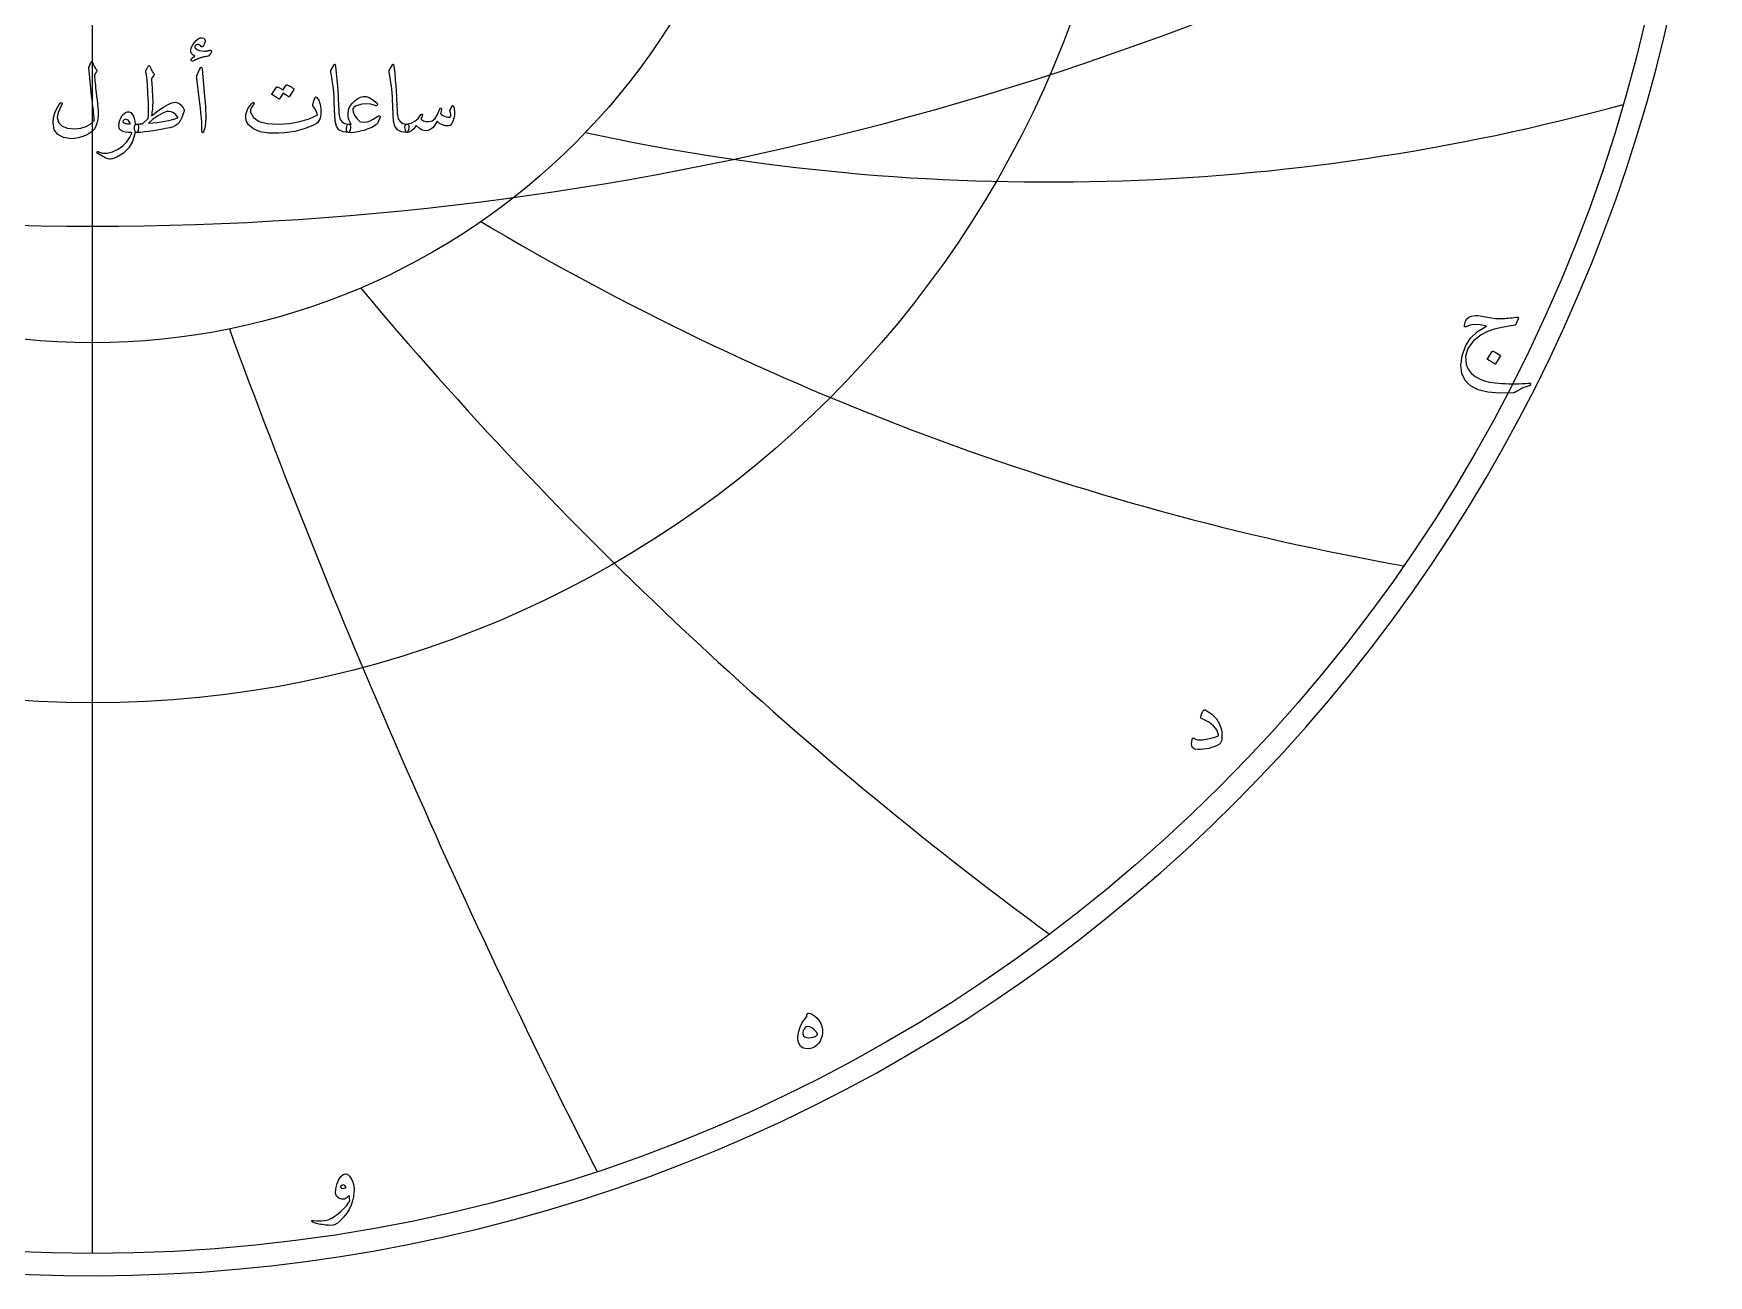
# Model space of a CAD drawing. Header units: millimetres. Extents: x -54 to 54, y -54 to 55.
# Drawn here: x -2 to 53.8, y -53.8 to -12.5 of the extents above; entities that cross this region are included whole.
import ezdxf

# ---------------------------------------------------------------- set-up
doc = ezdxf.new("R2010")
doc.units = ezdxf.units.MM
for name, color, linetype in [('CUT_OUTER', 1, 'Continuous'), ('ENGRAVE', 7, 'Continuous'), ('ENGRAVE_FINE', 8, 'Continuous'), ('TEXT', 5, 'Continuous')]:
    doc.layers.add(name, color=color, linetype=linetype)

msp = doc.modelspace()

# ---------------------------------------------------------------- linework, layer by layer
at = {"layer": 'CUT_OUTER'}
msp.add_arc((-0.0002, -0.0001), 53.835, 132.53879, 87.80148, dxfattribs=at)
at = {"layer": 'ENGRAVE'}
for points in [[(0, -53.1), (0, 53.1)], [(0, -53.1), (0, -22.7527)]]:
    msp.add_lwpolyline(points, dxfattribs=at)
for radius in [53.1, 34.7587, 22.7527]:
    msp.add_circle((0, 0), radius, dxfattribs=at)
for centre, radius, start, end in [((31.8033, 55.085), 72.4843, 257.748266, 285.350766), ((59.715, 59.715), 91.3232, 239.187147, 259.889022), ((109.3719, 63.1459), 130.9877, 219.929865, 233.731116), ((243.5347, 65.2549), 254.5104, 200.119644, 207.020269)]:
    msp.add_arc(centre, radius, start, end, dxfattribs=at)
at = {"layer": 'ENGRAVE_FINE'}
msp.add_arc((0, 84.3344), 103.2068, 239.147014, 300.852986, dxfattribs=at)
at = {"layer": 'TEXT'}
for points in [[(3.8485, -13.2053), (3.8075, -13.2129), (3.7696, -13.2202), (3.7345, -13.227), (3.7024, -13.2335), (3.6735, -13.2398), (3.6479, -13.2461), (3.6256, -13.2524), (3.6067, -13.2586), (3.5874, -13.2658), (3.5643, -13.2747), (3.5372, -13.2854), (3.5062, -13.2979), (3.4712, -13.3123), (3.4324, -13.3289), (3.3896, -13.3477), (3.3429, -13.3686), (3.3238, -13.3748), (3.3075, -13.3748), (3.294, -13.3686), (3.2832, -13.356), (3.2767, -13.3252), (3.295, -13.2893), (3.338, -13.2482), (3.4057, -13.2021), (3.3539, -13.1727), (3.3146, -13.1409), (3.2879, -13.1067), (3.2738, -13.0702), (3.271, -13.0013), (3.2879, -12.9266), (3.3244, -12.8459), (3.3806, -12.7593), (3.4475, -12.6818), (3.5164, -12.6282), (3.5872, -12.5986), (3.66, -12.5929), (3.7007, -12.6031), (3.7283, -12.6243), (3.7431, -12.6565), (3.7448, -12.6997), (3.7378, -12.7464), (3.726, -12.7892), (3.7095, -12.828), (3.6883, -12.863), (3.6671, -12.8875), (3.6475, -12.8983), (3.6294, -12.8954), (3.6129, -12.8787), (3.5941, -12.8537), (3.5721, -12.8355), (3.547, -12.8239), (3.5187, -12.819), (3.4891, -12.819), (3.463, -12.8253), (3.4404, -12.8378), (3.4214, -12.8567), (3.4074, -12.8795), (3.4033, -12.9007), (3.409, -12.9203), (3.4245, -12.9383), (3.4826, -12.9813), (3.5533, -13.0129), (3.6365, -13.0331), (3.7323, -13.042), (3.7406, -13.0417), (3.7499, -13.0408), (3.7602, -13.0393), (3.7715, -13.0373), (3.7838, -13.0348), (3.797, -13.0322), (3.8113, -13.0293), (3.8265, -13.0263), (3.843, -13.0232), (3.8579, -13.0204), (3.8712, -13.0177), (3.883, -13.0153), (3.8934, -13.0132), (3.9026, -13.0117), (3.9107, -13.0109), (3.9176, -13.0106), (3.9305, -13.0119), (3.9411, -13.0161), (3.9493, -13.0229), (3.9552, -13.0325), (3.959, -13.0418), (3.9607, -13.0506), (3.9605, -13.059), (3.9584, -13.0671), (3.928, -13.124), (3.8995, -13.166), (3.873, -13.1931), (3.8485, -13.2053)], [(-0.0581, -13.4188), (-0.0526, -13.4092), (-0.0455, -13.4023), (-0.0369, -13.3982), (-0.0267, -13.3968), (-0.0165, -13.3986), (-0.0079, -13.4039), (-0.0008, -13.4127), (0.0047, -13.4251), (0.034, -13.4971), (0.0652, -13.5593), (0.0983, -13.6117), (0.1335, -13.6543), (0.1439, -13.6696), (0.1468, -13.6873), (0.1423, -13.7073), (0.1303, -13.7297), (0.1227, -13.7405), (0.1154, -13.7509), (0.1085, -13.7609), (0.1021, -13.7705), (0.096, -13.7795), (0.0903, -13.7878), (0.085, -13.7953), (0.0801, -13.8019), (0.0718, -13.8141), (0.0659, -13.8286), (0.0624, -13.8455), (0.0612, -13.8647), (0.065, -13.919), (0.0699, -13.9782), (0.076, -14.0423), (0.0832, -14.1112), (0.0915, -14.1851), (0.1005, -14.2639), (0.1103, -14.3477), (0.1209, -14.4363), (0.1328, -14.5247), (0.1433, -14.6078), (0.1524, -14.6856), (0.1602, -14.7582), (0.1667, -14.8256), (0.1723, -14.8881), (0.1769, -14.9457), (0.1806, -14.9984), (0.1847, -15.1544), (0.1719, -15.3022), (0.1423, -15.4418), (0.0958, -15.5731), (0.0504, -15.6502), (-0.0196, -15.7214), (-0.1144, -15.7868), (-0.234, -15.8463), (-0.3635, -15.8955), (-0.4852, -15.9303), (-0.599, -15.9505), (-0.705, -15.9562), (-0.9704, -15.9197), (-1.1603, -15.8196), (-1.275, -15.6559), (-1.3142, -15.4286), (-1.3005, -15.2592), (-1.2561, -15.0934), (-1.1812, -14.9311), (-1.0756, -14.7723), (-1.0675, -14.7631), (-1.0591, -14.7574), (-1.0502, -14.7552), (-1.041, -14.7566), (-1.0312, -14.7603), (-1.0237, -14.7652), (-1.0186, -14.7713), (-1.0159, -14.7786), (-1.0139, -14.7894), (-1.0143, -14.7998), (-1.0171, -14.8098), (-1.0222, -14.8194), (-1.0942, -14.9597), (-1.1439, -15.0792), (-1.1711, -15.178), (-1.1761, -15.2559), (-1.1236, -15.4237), (-1.0104, -15.5409), (-0.8363, -15.6074), (-0.6014, -15.6233), (-0.3896, -15.6003), (-0.2096, -15.5472), (-0.0614, -15.4637), (0.055, -15.3501), (0.0525, -15.2952), (0.0483, -15.2312), (0.0423, -15.1579), (0.0345, -15.0753), (0.0248, -14.9834), (0.013, -14.8818), (-0.0011, -14.7706), (-0.0173, -14.6498), (-0.0326, -14.5252), (-0.0471, -14.4025), (-0.0608, -14.2818), (-0.0738, -14.1631), (-0.0858, -14.0463), (-0.0966, -13.9315), (-0.1062, -13.8186), (-0.1146, -13.7077), (-0.1272, -13.6009), (-0.1266, -13.5888), (-0.1248, -13.5774), (-0.1219, -13.5668), (-0.1178, -13.557)], [(1.8575, -13.5319), (1.865, -13.5238), (1.8716, -13.5185), (1.8775, -13.516), (1.8826, -13.5162), (1.8887, -13.5189), (1.8944, -13.524), (1.8997, -13.5315), (1.9046, -13.5413), (1.9245, -13.5837), (1.9435, -13.6229), (1.9614, -13.659), (1.9784, -13.692), (1.9946, -13.7215), (2.0102, -13.747), (2.0252, -13.7686), (2.0396, -13.7862), (2.0502, -13.8007), (2.0538, -13.8161), (2.0502, -13.8321), (2.0396, -13.849), (1.9768, -13.9275), (1.9688, -13.9411), (1.9635, -13.9566), (1.9609, -13.9741), (1.9611, -13.9935), (1.9713, -14.1417), (1.98, -14.2722), (1.987, -14.385), (1.9925, -14.4802), (1.9967, -14.558), (1.9996, -14.6184), (2.0014, -14.6616), (2.002, -14.6875), (2.0013, -14.764), (1.9992, -14.8367), (1.9958, -14.9054), (1.991, -14.9701), (1.985, -15.031), (1.978, -15.0879), (1.9701, -15.1409), (1.9611, -15.1899), (2.1745, -15.0266), (2.3592, -14.901), (2.5152, -14.8131), (2.6426, -14.7629), (2.6993, -14.7495), (2.7501, -14.744), (2.7951, -14.7464), (2.8341, -14.7566), (2.8893, -14.7852), (2.9417, -14.8304), (2.9914, -14.892), (3.0383, -14.9701), (3.0455, -14.9888), (3.0485, -15.0102), (3.0471, -15.0343), (3.0414, -15.0612), (3.0102, -15.1578), (2.9731, -15.2496), (2.9301, -15.3368), (2.8812, -15.4192), (2.8337, -15.4722), (2.7666, -15.5181), (2.6799, -15.557), (2.5735, -15.5888), (2.4311, -15.6203), (2.2897, -15.6488), (2.1493, -15.6744), (2.0098, -15.6971), (1.8715, -15.7166), (1.7346, -15.7328), (1.5991, -15.7457), (1.465, -15.7552), (1.4498, -15.7509), (1.4359, -15.7379), (1.4232, -15.7163), (1.4116, -15.6861), (1.4014, -15.649), (1.3959, -15.6131), (1.3951, -15.5784), (1.399, -15.5448), (1.4078, -15.5156), (1.4218, -15.4938), (1.4408, -15.4794), (1.465, -15.4726), (1.4971, -15.4708), (1.5274, -15.4686), (1.5559, -15.4661), (1.5827, -15.4632), (1.6077, -15.4602), (1.631, -15.4577), (1.6525, -15.4555), (1.6722, -15.4537), (1.8481, -15.2842), (1.8496, -15.2768), (1.8512, -15.2673), (1.8528, -15.2556), (1.8544, -15.2418), (1.8559, -15.2258), (1.8575, -15.2076), (1.8591, -15.1873), (1.8606, -15.1648), (1.862, -15.1404), (1.863, -15.1142), (1.8636, -15.0862), (1.8638, -15.0565), (1.8638, -15.0252), (1.8638, -14.9925), (1.8638, -14.9584), (1.8638, -14.923), (1.8634, -14.883), (1.8622, -14.8351), (1.8602, -14.7793), (1.8575, -14.7158), (1.854, -14.6447), (1.8496, -14.5666), (1.8445, -14.4814), (1.8387, -14.3892), (1.8251, -14.1845), (1.8128, -14.0225), (1.8016, -13.9034), (1.7916, -13.827), (1.7835, -13.778), (1.7782, -13.7407), (1.7757, -13.7152), (1.7759, -13.7014), (1.7854, -13.6755), (1.7951, -13.6512), (1.805, -13.6284), (1.8151, -13.6072), (1.8254, -13.5872), (1.8359, -13.568), (1.8466, -13.5495), (1.8575, -13.5319)], [(3.5627, -13.6512), (3.5927, -13.5931), (3.6169, -13.5727), (3.6351, -13.59), (3.6475, -13.6449), (3.7197, -14.4143), (3.7627, -14.8865), (3.7723, -15.2637), (3.7486, -15.546), (3.6914, -15.7332), (3.681, -15.7485), (3.6718, -15.7568), (3.6638, -15.758), (3.6569, -15.7521), (3.6514, -15.7428), (3.6475, -15.7309), (3.6451, -15.7161), (3.6443, -15.6987), (3.6443, -15.5627), (3.6381, -15.4184), (3.6255, -15.2659), (3.6067, -15.1052), (3.6025, -15.0632), (3.5902, -14.9497), (3.5696, -14.7648), (3.5407, -14.5085), (3.4716, -13.9401), (3.4701, -13.9099), (3.4716, -13.882), (3.4763, -13.8565), (3.4842, -13.8333)], [(8.0471, -13.4942), (8.0532, -13.4848), (8.0589, -13.4785), (8.0642, -13.4753), (8.0691, -13.4753), (8.0765, -13.4795), (8.0832, -13.4918), (8.0891, -13.5124), (8.0942, -13.5413), (8.1201, -13.7758), (8.1413, -13.9927), (8.1578, -14.1919), (8.1695, -14.3735), (8.1771, -14.5287), (8.1841, -14.6679), (8.1905, -14.7909), (8.1962, -14.8979), (8.2012, -14.9888), (8.2053, -15.0635), (8.2083, -15.1222), (8.2104, -15.1648), (8.2382, -15.2924), (8.2999, -15.3862), (8.3953, -15.4463), (8.5244, -15.4726), (8.5603, -15.482), (8.5833, -15.504), (8.5933, -15.5385), (8.5904, -15.5856), (8.5756, -15.6598), (8.5597, -15.7128), (8.5427, -15.7446), (8.5244, -15.7552), (8.3427, -15.7313), (8.2088, -15.6594), (8.1228, -15.5397), (8.0848, -15.3721), (8.0788, -15.2919), (8.0734, -15.2115), (8.0686, -15.131), (8.0643, -15.0502), (8.0605, -14.9692), (8.0569, -14.8881), (8.0535, -14.8067), (8.0502, -14.7252), (8.0443, -14.5696), (8.0361, -14.4296), (8.0255, -14.3051), (8.0125, -14.196), (7.9972, -14.0913), (7.9796, -13.9797), (7.9595, -13.8613), (7.9372, -13.736), (7.9342, -13.7134), (7.9348, -13.6928), (7.9389, -13.6742), (7.9466, -13.6575)], [(9.9909, -13.4942), (9.997, -13.4848), (10.0027, -13.4785), (10.008, -13.4753), (10.0129, -13.4753), (10.0204, -13.4795), (10.027, -13.4918), (10.0329, -13.5124), (10.038, -13.5413), (10.0639, -13.7758), (10.0851, -13.9927), (10.1016, -14.1919), (10.1134, -14.3735), (10.121, -14.5287), (10.1279, -14.6679), (10.1343, -14.7909), (10.1401, -14.8979), (10.1451, -14.9888), (10.1491, -15.0635), (10.1522, -15.1222), (10.1542, -15.1648), (10.1821, -15.2924), (10.2437, -15.3862), (10.3391, -15.4463), (10.4683, -15.4726), (10.5042, -15.482), (10.5271, -15.504), (10.5372, -15.5385), (10.5342, -15.5856), (10.5195, -15.6598), (10.5036, -15.7128), (10.4865, -15.7446), (10.4683, -15.7552), (10.2865, -15.7313), (10.1527, -15.6594), (10.0667, -15.5397), (10.0286, -15.3721), (10.0226, -15.2919), (10.0172, -15.2115), (10.0124, -15.131), (10.0082, -15.0502), (10.0044, -14.9692), (10.0007, -14.8881), (9.9973, -14.8067), (9.9941, -14.7252), (9.9882, -14.5696), (9.9799, -14.4296), (9.9693, -14.3051), (9.9564, -14.196), (9.9411, -14.0913), (9.9234, -13.9797), (9.9034, -13.8613), (9.881, -13.736), (9.8781, -13.7134), (9.8787, -13.6928), (9.8828, -13.6742), (9.8904, -13.6575)], [(6.4518, -14.1693), (6.4557, -14.1654), (6.4612, -14.1631), (6.4683, -14.1623), (6.4769, -14.1631), (6.5078, -14.1746), (6.5378, -14.1874), (6.5667, -14.2013), (6.5947, -14.2164), (6.6219, -14.2329), (6.6485, -14.251), (6.6745, -14.2706), (6.6999, -14.2918), (6.7048, -14.2983), (6.7069, -14.3052), (6.7064, -14.3124), (6.703, -14.3201), (6.5523, -14.5587), (6.5482, -14.5619), (6.5421, -14.5619), (6.534, -14.5587), (6.524, -14.5525), (6.5172, -14.5467), (6.506, -14.5387), (6.4905, -14.5286), (6.4706, -14.5163), (6.4463, -14.5017), (6.4172, -14.4846), (6.3835, -14.4648), (6.345, -14.4425), (6.2257, -14.6278), (6.2202, -14.6335), (6.2131, -14.6349), (6.2045, -14.6319), (6.1943, -14.6247), (6.1855, -14.6184), (6.1715, -14.609), (6.1525, -14.5964), (6.1283, -14.5807), (6.0987, -14.5619), (6.0632, -14.5399), (6.0218, -14.5148), (5.9745, -14.4865), (5.9696, -14.4818), (5.9674, -14.4771), (5.968, -14.4724), (5.9713, -14.4677), (6.1252, -14.2384), (6.1291, -14.2345), (6.1346, -14.2321), (6.1417, -14.2314), (6.1503, -14.2321), (6.1766, -14.2407), (6.2021, -14.2506), (6.2269, -14.2619), (6.2508, -14.2745), (6.274, -14.2884), (6.2963, -14.3032), (6.3179, -14.319), (6.3387, -14.3358)], [(1.4022, -15.7897), (1.3286, -16.0482), (1.2051, -16.2647), (1.0318, -16.4392), (0.8086, -16.5717), (0.7774, -16.5851), (0.7466, -16.5972), (0.7162, -16.6079), (0.6862, -16.6172), (0.6567, -16.625), (0.6281, -16.631), (0.6002, -16.6352), (0.5731, -16.6376), (0.5056, -16.628), (0.4161, -16.5929), (0.3046, -16.5322), (0.1711, -16.4461), (0.1568, -16.4337), (0.1484, -16.4217), (0.1458, -16.4102), (0.1492, -16.399), (0.1566, -16.3903), (0.1664, -16.3864), (0.1786, -16.3872), (0.1931, -16.3927), (0.3319, -16.4376), (0.4875, -16.4374), (0.6601, -16.3921), (0.8495, -16.3016), (1.0041, -16.1966), (1.1321, -16.0732), (1.2334, -15.9313), (1.3079, -15.7709), (1.3074, -15.7652), (1.3056, -15.7607), (1.3026, -15.7574), (1.2985, -15.7552), (1.1904, -15.7489), (1.0983, -15.7364), (1.0224, -15.7175), (0.9625, -15.6924), (0.9162, -15.6535), (0.8871, -15.5998), (0.8754, -15.5311), (0.8809, -15.4475), (0.8826, -15.4364), (0.8848, -15.4251), (0.8873, -15.4136), (0.8903, -15.4019), (0.8936, -15.3898), (0.8973, -15.3772), (0.9015, -15.3639), (0.906, -15.3501), (0.9429, -15.2604), (0.9876, -15.186), (1.0402, -15.1269), (1.1007, -15.0832), (1.1625, -15.0592), (1.2192, -15.0596), (1.2708, -15.0844), (1.3174, -15.1334), (1.358, -15.2017), (1.3888, -15.281), (1.4098, -15.3713), (1.421, -15.4726), (1.4272, -15.4725), (1.4332, -15.4722), (1.439, -15.4717), (1.4445, -15.471), (1.4501, -15.4703), (1.4559, -15.4698), (1.4619, -15.4695), (1.4681, -15.4694), (1.4893, -15.4739), (1.5058, -15.4875), (1.5176, -15.5101), (1.5246, -15.5417), (1.5276, -15.5764), (1.527, -15.6115), (1.5229, -15.6471), (1.5152, -15.683), (1.5052, -15.7146), (1.494, -15.7371), (1.4816, -15.7507), (1.4681, -15.7552), (1.4084, -15.7552), (1.408, -15.7609), (1.4069, -15.7686), (1.4049, -15.7782), (1.4022, -15.7897)], [(2.5327, -15.0455), (2.5168, -15.0461), (2.5005, -15.0478), (2.4838, -15.0508), (2.4667, -15.0549), (2.3125, -15.1156), (2.1605, -15.2002), (2.011, -15.3087), (1.8638, -15.4412), (2.0108, -15.4274), (2.1503, -15.4113), (2.2824, -15.3929), (2.4071, -15.3721), (2.5242, -15.3487), (2.6339, -15.3226), (2.7362, -15.2938), (2.831, -15.2622), (2.8398, -15.2584), (2.8443, -15.2535), (2.8445, -15.2475), (2.8404, -15.2402), (2.7729, -15.1574), (2.6991, -15.0973), (2.619, -15.06), (2.5327, -15.0455)], [(7.4755, -14.587), (7.4966, -14.6135), (7.516, -14.6427), (7.5335, -14.6747), (7.5493, -14.7095), (7.5634, -14.7468), (7.5756, -14.7864), (7.5861, -14.8284), (7.5949, -14.8728), (7.6063, -14.9619), (7.609, -15.0502), (7.6031, -15.1377), (7.5886, -15.2245), (7.5666, -15.3018), (7.5383, -15.3642), (7.5038, -15.4117), (7.463, -15.4443), (7.3334, -15.5128), (7.196, -15.5739), (7.0508, -15.6274), (6.8977, -15.6736), (6.7368, -15.7118), (6.568, -15.7419), (6.3913, -15.7636), (6.2068, -15.7772), (5.861, -15.7737), (5.5772, -15.7254), (5.3554, -15.6323), (5.1957, -15.4946), (5.1301, -15.3868), (5.0999, -15.2708), (5.105, -15.1466), (5.1454, -15.0141), (5.1591, -14.9855), (5.1749, -14.9564), (5.1928, -14.9266), (5.2129, -14.8963), (5.2352, -14.8654), (5.2596, -14.8339), (5.2862, -14.8018), (5.315, -14.7691), (5.3246, -14.7599), (5.3346, -14.7542), (5.345, -14.7521), (5.3558, -14.7534), (5.3631, -14.7562), (5.3692, -14.7613), (5.3741, -14.7688), (5.3778, -14.7786), (5.3796, -14.7878), (5.3786, -14.7966), (5.3749, -14.8051), (5.3684, -14.8131), (5.3415, -14.8451), (5.3174, -14.8783), (5.296, -14.9126), (5.2773, -14.9481), (5.2646, -14.9821), (5.2577, -15.0149), (5.2567, -15.0465), (5.2616, -15.0769), (5.3597, -15.2545), (5.5442, -15.3792), (5.8151, -15.4508), (6.1723, -15.4694), (6.3687, -15.4619), (6.5558, -15.4455), (6.7337, -15.4203), (6.9024, -15.3862), (7.0621, -15.3433), (7.2129, -15.2916), (7.3549, -15.2311), (7.4881, -15.1617), (7.4751, -15.0969), (7.4457, -15.0251), (7.3998, -14.9462), (7.3374, -14.8602), (7.3354, -14.852), (7.3358, -14.8367), (7.3385, -14.8143), (7.3436, -14.7848), (7.345, -14.7819), (7.346, -14.7793), (7.3466, -14.7772), (7.3468, -14.7754), (7.357, -14.7354), (7.3719, -14.6906), (7.3915, -14.6412), (7.4159, -14.587), (7.4267, -14.5705), (7.4402, -14.565), (7.4565, -14.5705), (7.4755, -14.587)], [(9.5827, -15.2433), (9.4979, -15.4318), (9.4871, -15.4504), (9.4767, -15.4655), (9.4667, -15.4771), (9.4571, -15.4851), (9.4082, -15.5186), (9.3558, -15.5499), (9.2999, -15.5791), (9.2404, -15.606), (9.1776, -15.6313), (9.1116, -15.6551), (9.0426, -15.6776), (8.9703, -15.6987), (8.8353, -15.7317), (8.716, -15.7521), (8.6123, -15.7599), (8.5244, -15.7552), (8.4908, -15.7399), (8.4687, -15.7097), (8.4579, -15.6645), (8.4585, -15.6045), (8.4665, -15.5503), (8.4781, -15.5103), (8.4932, -15.4844), (8.5118, -15.4726), (8.515, -15.4726), (8.5181, -15.4726), (8.5213, -15.4726), (8.5244, -15.4726), (8.5478, -15.4749), (8.5707, -15.4757), (8.5933, -15.4749), (8.6155, -15.4726), (8.5774, -15.4162), (8.548, -15.354), (8.5272, -15.2859), (8.515, -15.2119), (8.5132, -15.0794), (8.5362, -14.9615), (8.5839, -14.8581), (8.6563, -14.7691), (8.7495, -14.6861), (8.8408, -14.6223), (8.9301, -14.5778), (9.0174, -14.5525), (9.1116, -14.5527), (9.2184, -14.5878), (9.3377, -14.6579), (9.4696, -14.7629), (9.4846, -14.7792), (9.4916, -14.7966), (9.4908, -14.8153), (9.4822, -14.8351), (9.4698, -14.8504), (9.4547, -14.8586), (9.4369, -14.8598), (9.4163, -14.8539), (9.2685, -14.8111), (9.1203, -14.7958), (8.9717, -14.808), (8.8227, -14.8477), (8.7637, -14.8726), (8.7183, -14.9003), (8.6867, -14.9307), (8.6689, -14.9638), (8.6645, -15.0058), (8.6767, -15.0596), (8.7054, -15.1252), (8.7505, -15.2025), (8.8055, -15.2806), (8.8573, -15.3391), (8.906, -15.378), (8.9515, -15.3972), (9.0506, -15.407), (9.1501, -15.3956), (9.25, -15.3631), (9.3503, -15.3093), (9.4414, -15.2465), (9.4885, -15.2166), (9.5262, -15.1994), (9.5544, -15.1947), (9.5733, -15.2025), (9.5809, -15.2121), (9.585, -15.2221), (9.5856, -15.2325), (9.5827, -15.2433)], [(11.9913, -14.8602), (11.9982, -14.8555), (12.0062, -14.8571), (12.0155, -14.8649), (12.0259, -14.8791), (12.0371, -14.903), (12.0455, -14.9371), (12.0512, -14.9815), (12.0541, -15.0361), (12.0551, -15.0981), (12.0518, -15.1585), (12.0441, -15.2174), (12.0321, -15.2747), (11.9972, -15.3862), (11.9583, -15.4663), (11.9156, -15.515), (11.8688, -15.5322), (11.7583, -15.5258), (11.6561, -15.4969), (11.5621, -15.4457), (11.4763, -15.3721), (11.4174, -15.4881), (11.3476, -15.5786), (11.2667, -15.6435), (11.1748, -15.683), (11.0785, -15.6916), (10.9809, -15.6673), (10.8822, -15.61), (10.7823, -15.5197), (10.7014, -15.6227), (10.6221, -15.6963), (10.5444, -15.7405), (10.4683, -15.7552), (10.453, -15.7466), (10.4384, -15.7207), (10.4247, -15.6775), (10.4117, -15.617), (10.407, -15.5574), (10.4149, -15.5134), (10.4353, -15.4851), (10.4683, -15.4726), (10.6131, -15.4398), (10.7399, -15.376), (10.8486, -15.2812), (10.9393, -15.1554), (10.9442, -15.1485), (10.9495, -15.1436), (10.9552, -15.1407), (10.9613, -15.1397), (10.9688, -15.1405), (10.9754, -15.1428), (10.9813, -15.1468), (10.9864, -15.1523), (10.9894, -15.1691), (10.9825, -15.1978), (10.9658, -15.2382), (10.9393, -15.2904), (10.9741, -15.3307), (11.028, -15.3603), (11.1012, -15.3793), (11.1937, -15.3878), (11.3089, -15.3636), (11.4096, -15.2849), (11.4957, -15.1517), (11.5674, -14.9638), (11.5709, -14.9542), (11.5752, -14.9474), (11.5803, -14.9432), (11.5862, -14.9419), (11.5951, -14.9426), (11.6027, -14.945), (11.6092, -14.9489), (11.6145, -14.9544), (11.6184, -14.9623), (11.6208, -14.9701), (11.6215, -14.978), (11.6208, -14.9858), (11.5894, -15.1177), (11.6261, -15.1503), (11.6702, -15.179), (11.7218, -15.2037), (11.7809, -15.2245), (11.8384, -15.238), (11.8822, -15.241), (11.9122, -15.2333), (11.9285, -15.2151), (11.9338, -15.1872), (11.9309, -15.1476), (11.9197, -15.0961), (11.9003, -15.0329), (11.9036, -15.0151), (11.9199, -14.9803), (11.9491, -14.9287), (11.9913, -14.8602)], [(1.2514, -15.438), (1.2184, -15.3805), (1.1823, -15.3399), (1.1431, -15.3161), (1.1007, -15.3093), (1.0754, -15.316), (1.0528, -15.3265), (1.033, -15.3411), (1.0159, -15.3595), (1.0104, -15.3693), (1.0096, -15.3799), (1.0135, -15.3913), (1.0222, -15.4035), (1.0546, -15.4319), (1.1015, -15.4514), (1.1629, -15.4618), (1.2389, -15.4632), (1.2467, -15.4616), (1.2514, -15.4569), (1.253, -15.449), (1.2514, -15.438)], [(47.4955, -21.9612), (47.4151, -22.1421), (47.4078, -22.154), (47.3992, -22.163), (47.3894, -22.1691), (47.3783, -22.1722), (47.0067, -22.2308), (46.6958, -22.3029), (46.4456, -22.3883), (46.2562, -22.4871), (45.9905, -22.7038), (45.8199, -22.9418), (45.7443, -23.2012), (45.7638, -23.4819), (45.8228, -23.6339), (45.9229, -23.7683), (46.064, -23.8852), (46.2461, -23.9844), (46.374, -24.0288), (46.5333, -24.0648), (46.7241, -24.0924), (46.9462, -24.1117), (47.0643, -24.1173), (47.1807, -24.1209), (47.2954, -24.1224), (47.4084, -24.1217), (47.5194, -24.1192), (47.6279, -24.115), (47.7338, -24.1092), (47.8372, -24.1016), (47.8615, -24.1), (47.8808, -24.1016), (47.895, -24.1067), (47.9042, -24.115), (47.9092, -24.1253), (47.9109, -24.136), (47.9092, -24.1471), (47.9042, -24.1586), (47.9005, -24.1647), (47.8962, -24.1699), (47.8913, -24.174), (47.8858, -24.177), (47.8798, -24.1796), (47.8736, -24.1824), (47.8672, -24.1855), (47.8607, -24.1887), (47.7641, -24.2195), (47.6789, -24.2515), (47.605, -24.2848), (47.5424, -24.3194), (47.5023, -24.3443), (47.4658, -24.3654), (47.4328, -24.3828), (47.4034, -24.3964), (47.378, -24.4069), (47.3569, -24.4148), (47.3403, -24.4203), (47.3281, -24.4232), (46.87, -24.4402), (46.4806, -24.4073), (46.1599, -24.3246), (45.9078, -24.1921), (45.7257, -24.0104), (45.618, -23.7834), (45.585, -23.5112), (45.6264, -23.1939), (45.7361, -22.8742), (45.9078, -22.6018), (46.1414, -22.3768), (46.437, -22.199), (46.2277, -22.159), (46.0451, -22.1496), (45.8894, -22.1707), (45.7604, -22.2225), (45.7491, -22.2266), (45.7386, -22.2292), (45.729, -22.23), (45.7202, -22.2292), (45.7129, -22.2264), (45.7076, -22.2216), (45.7045, -22.2147), (45.7035, -22.2057), (45.7081, -22.1641), (45.7152, -22.1228), (45.7248, -22.082), (45.737, -22.0416), (45.7797, -21.9631), (45.8475, -21.9051), (45.9405, -21.8676), (46.0585, -21.8506), (46.1333, -21.8513), (46.2268, -21.8599), (46.3393, -21.8764), (46.4705, -21.9009), (46.606, -21.9254), (46.731, -21.9419), (46.8455, -21.9505), (46.9495, -21.9511), (46.9996, -21.9489), (47.0525, -21.9457), (47.1084, -21.9414), (47.1673, -21.9361), (47.229, -21.9295), (47.2937, -21.9214), (47.3613, -21.9119), (47.4319, -21.9009), (47.4723, -21.8996), (47.4964, -21.9093), (47.5041, -21.9298), (47.4955, -21.9612)], [(46.6313, -23.0465), (46.6355, -23.0423), (46.6414, -23.0398), (46.6489, -23.0389), (46.6581, -23.0398), (46.7232, -23.0662), (46.7846, -23.0984), (46.8421, -23.1365), (46.8959, -23.1805), (46.9012, -23.1872), (46.9035, -23.1939), (46.9029, -23.2006), (46.8993, -23.2073), (46.7419, -23.4618), (46.736, -23.4679), (46.7285, -23.4694), (46.7193, -23.4662), (46.7084, -23.4585), (46.6989, -23.4518), (46.6841, -23.4417), (46.6638, -23.4283), (46.638, -23.4116), (46.6064, -23.3915), (46.5685, -23.368), (46.5243, -23.3413), (46.4739, -23.3111), (46.4672, -23.3061), (46.4638, -23.3011), (46.4638, -23.296), (46.4672, -23.291)], [(36.916, -35.2147), (36.9293, -35.1748), (36.9424, -35.1389), (36.9553, -35.107), (36.968, -35.079), (36.9802, -35.0549), (36.9918, -35.0342), (37.0028, -35.0172), (37.0132, -35.0037), (37.0293, -34.9907), (37.0475, -34.9852), (37.0678, -34.9873), (37.0902, -34.997), (37.2885, -35.1299), (37.4411, -35.2842), (37.5481, -35.4599), (37.6094, -35.6569), (37.618, -35.7132), (37.6237, -35.7682), (37.6264, -35.822), (37.6262, -35.8746), (37.6228, -35.9255), (37.6161, -35.9742), (37.6061, -36.0209), (37.5927, -36.0655), (37.5807, -36.0894), (37.565, -36.1107), (37.5456, -36.1296), (37.5223, -36.1459), (37.4424, -36.1851), (37.3599, -36.2188), (37.2749, -36.247), (37.1874, -36.2698), (37.0978, -36.2876), (37.0065, -36.3008), (36.9135, -36.3094), (36.8189, -36.3134), (36.7067, -36.2945), (36.638, -36.2313), (36.6129, -36.1237), (36.6313, -35.9717), (36.6376, -35.9552), (36.6464, -35.9424), (36.6577, -35.9334), (36.6715, -35.9282), (36.6834, -35.9296), (36.6958, -35.934), (36.7086, -35.9414), (36.7218, -35.9516), (36.7626, -35.9736), (36.8181, -35.986), (36.8882, -35.9887), (36.973, -35.9818), (37.157, -35.955), (37.3071, -35.9248), (37.4233, -35.8913), (37.5056, -35.8545), (37.5098, -35.8495), (37.5123, -35.8411), (37.5131, -35.8294), (37.5123, -35.8143), (37.4556, -35.656), (37.3456, -35.5162), (37.1826, -35.3947), (36.9663, -35.2917), (36.938, -35.2769), (36.9202, -35.2591), (36.9129, -35.2384), (36.916, -35.2147)], [(23.8155, -45.1094), (23.8442, -45.0962), (23.8766, -45.0935), (23.9128, -45.1012), (23.9528, -45.1194), (24.0523, -45.186), (24.1362, -45.2618), (24.2047, -45.3468), (24.2577, -45.441), (24.2943, -45.5392), (24.3138, -45.6395), (24.3161, -45.7418), (24.3012, -45.8463), (24.2742, -45.9416), (24.2367, -46.0263), (24.1888, -46.1007), (24.1304, -46.1645), (24.0644, -46.2158), (23.9939, -46.2524), (23.9187, -46.2744), (23.8389, -46.2818), (23.7347, -46.2742), (23.6497, -46.2449), (23.584, -46.1938), (23.5375, -46.121), (23.5096, -46.0324), (23.4998, -45.9309), (23.508, -45.8164), (23.5341, -45.6889), (23.5766, -45.5565), (23.6338, -45.4309), (23.7056, -45.312), (23.7921, -45.1998), (23.795, -45.1946), (23.7971, -45.1856), (23.7983, -45.1728), (23.7988, -45.1563), (23.7998, -45.1383), (23.8029, -45.1244), (23.8082, -45.1148), (23.8155, -45.1094)], [(24.1337, -45.8295), (24.1477, -45.812), (24.1496, -45.7894), (24.1394, -45.7617), (24.117, -45.7291), (24.0393, -45.6445), (23.9637, -45.585), (23.8902, -45.5507), (23.8188, -45.5415), (23.7849, -45.5475), (23.7535, -45.5658), (23.7246, -45.5961), (23.6983, -45.6386), (23.6771, -45.6845), (23.6639, -45.7249), (23.6587, -45.7598), (23.6614, -45.7894), (23.6849, -45.8436), (23.7251, -45.8823), (23.782, -45.9055), (23.8557, -45.9133), (23.9371, -45.9081), (24.0106, -45.8924), (24.0761, -45.8662), (24.1337, -45.8295)], [(8.147, -50.774), (8.2081, -50.6321), (8.2743, -50.5312), (8.3455, -50.4713), (8.4217, -50.4524), (8.4694, -50.4608), (8.5154, -50.4859), (8.5598, -50.5278), (8.6025, -50.5864), (8.6231, -50.6203), (8.6411, -50.6551), (8.6566, -50.6907), (8.6695, -50.7271), (8.6806, -50.7646), (8.6905, -50.8033), (8.6991, -50.8433), (8.7064, -50.8845), (8.7133, -50.9764), (8.7072, -51.0847), (8.6882, -51.2093), (8.6561, -51.3501), (8.6088, -51.4961), (8.5439, -51.6357), (8.4614, -51.7691), (8.3614, -51.8961), (8.2565, -52.0069), (8.1629, -52.0879), (8.0806, -52.1392), (8.0096, -52.1608), (7.9372, -52.1645), (7.8539, -52.1624), (7.7597, -52.1545), (7.6546, -52.1407), (7.6013, -52.132), (7.552, -52.1227), (7.5067, -52.1127), (7.4653, -52.1021), (7.4277, -52.0914), (7.3937, -52.0808), (7.3633, -52.0704), (7.3364, -52.0603), (7.3205, -52.0515), (7.3096, -52.0419), (7.3037, -52.0314), (7.3029, -52.0201), (7.3081, -52.0088), (7.3171, -52.0017), (7.3299, -51.9987), (7.3464, -52), (7.4756, -52.0125), (7.6018, -52.0134), (7.7251, -52.0025), (7.8455, -51.9799), (7.8827, -51.9684), (7.9238, -51.9506), (7.9689, -51.9265), (8.018, -51.8961), (8.0711, -51.8595), (8.1281, -51.8166), (8.1892, -51.7674), (8.2542, -51.7119), (8.3178, -51.6545), (8.3748, -51.5997), (8.425, -51.5474), (8.4686, -51.4975), (8.5052, -51.45), (8.5347, -51.4046), (8.5571, -51.3612), (8.5724, -51.32), (8.5636, -51.2576), (8.554, -51.2111), (8.5435, -51.1806), (8.5322, -51.1659), (8.4642, -51.2461), (8.3873, -51.289), (8.3017, -51.2947), (8.2073, -51.2631), (8.1294, -51.1948), (8.0934, -51.0905), (8.0993, -50.9503), (8.147, -50.774)], [(8.4518, -50.8979), (8.4024, -50.8381), (8.3513, -50.8159), (8.2986, -50.8314), (8.2441, -50.8845), (8.2885, -50.9206), (8.3379, -50.9348), (8.3923, -50.9272), (8.4518, -50.8979)]]:
    msp.add_lwpolyline(points, close=True, dxfattribs=at)

doc.saveas('drawing.dxf')
